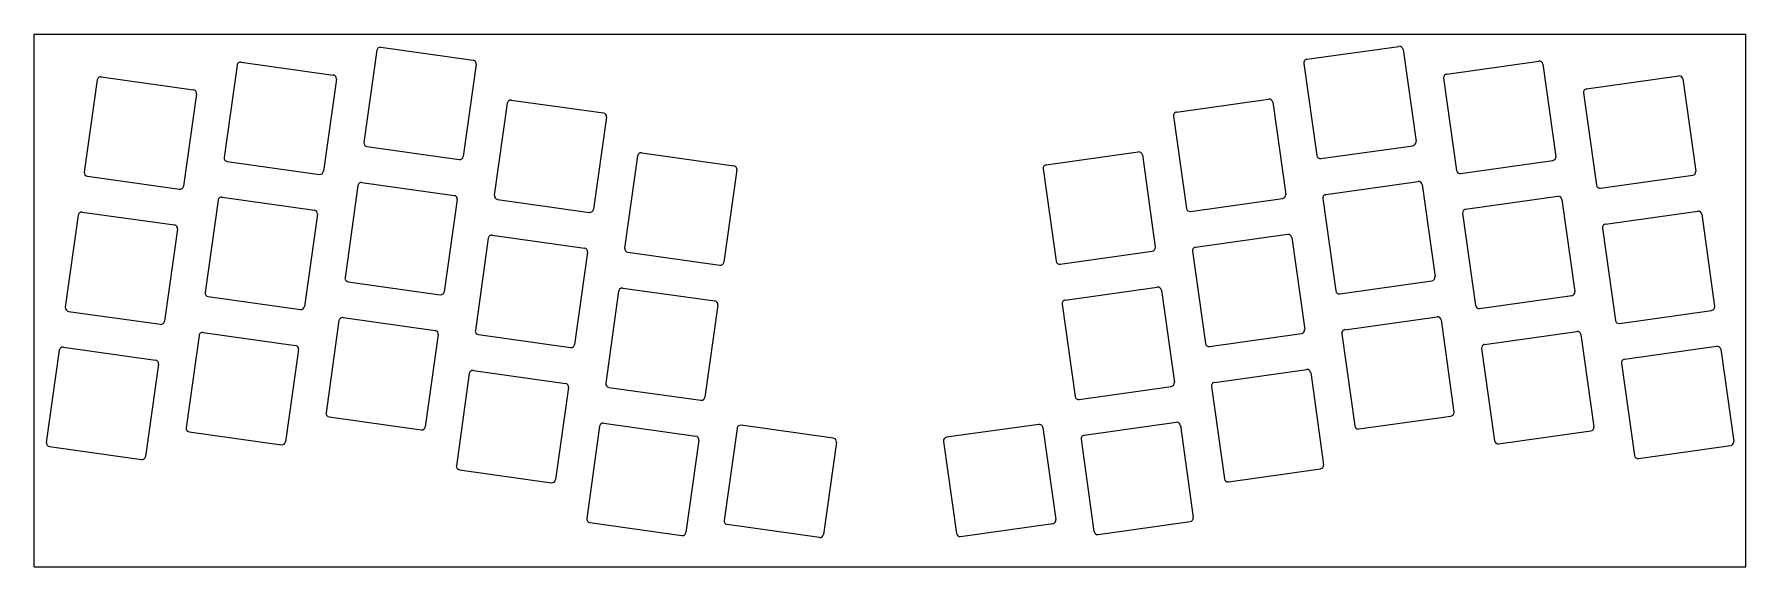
# Model space of a CAD drawing. Header units: millimetres. Extents: x 1 to 240, y -87 to -12.
import ezdxf

# ---------------------------------------------------------------- set-up
doc = ezdxf.new("R2010")
doc.units = ezdxf.units.MM

msp = doc.modelspace()

# ---------------------------------------------------------------- linework, layer by layer
for p, q in [((0.72, -12.45), (239.72, -12.45)), ((0.72, -86.77), (0.72, -12.45)), ((49.14, -14.27), (62.02, -16.07)), ((178.43, -15.95), (191.3, -14.14)), ((239.72, -86.77), (239.72, -12.45)), ((29.62, -16.33), (42.49, -18.14)), ((48.58, -14.69), (46.77, -27.56)), ((62.44, -16.64), (60.63, -29.51)), ((178.01, -16.51), (179.81, -29.39)), ((191.87, -14.56), (193.68, -27.44)), ((197.96, -18.01), (210.83, -16.2)), ((211.4, -16.63), (213.21, -29.5)), ((9.52, -18.82), (7.71, -31.69)), ((10.09, -18.4), (22.96, -20.2)), ((29.05, -16.76), (27.24, -29.63)), ((42.91, -18.7), (41.11, -31.58)), ((197.53, -18.58), (199.34, -31.45)), ((217.49, -20.08), (230.36, -18.27)), ((230.92, -18.69), (232.73, -31.57)), ((23.39, -20.77), (21.58, -33.64)), ((160.23, -23.31), (173.1, -21.51)), ((217.06, -20.64), (218.87, -33.52)), ((66.78, -22.06), (64.97, -34.93)), ((67.34, -21.63), (80.22, -23.44)), ((159.8, -23.88), (161.61, -36.75)), ((173.67, -21.93), (175.48, -34.8)), ((80.64, -24.01), (78.83, -36.88)), ((47.19, -28.13), (60.07, -29.94)), ((180.38, -29.81), (193.25, -28)), ((27.67, -30.19), (40.54, -32)), ((84.98, -29.43), (83.17, -42.3)), ((85.55, -29), (98.42, -30.81)), ((142.03, -30.68), (154.9, -28.87)), ((155.47, -29.3), (157.27, -42.17)), ((199.91, -31.88), (212.78, -30.07)), ((8.14, -32.26), (21.01, -34.07)), ((46.49, -33.13), (59.37, -34.94)), ((98.85, -31.37), (97.04, -44.25)), ((141.6, -31.25), (143.41, -44.12)), ((181.08, -34.81), (193.96, -33)), ((194.52, -33.43), (196.33, -46.3)), ((219.43, -33.94), (232.31, -32.13)), ((26.4, -35.62), (24.59, -48.49)), ((26.96, -35.2), (39.84, -37)), ((45.93, -33.56), (44.12, -46.43)), ((59.79, -35.5), (57.98, -48.38)), ((65.4, -35.5), (78.27, -37.31)), ((162.18, -37.18), (175.05, -35.37)), ((180.66, -35.38), (182.47, -48.25)), ((200.61, -36.88), (213.48, -35.07)), ((214.05, -35.49), (215.86, -48.37)), ((6.87, -37.69), (5.06, -50.56)), ((7.44, -37.26), (20.31, -39.07)), ((40.26, -37.57), (38.45, -50.44)), ((200.18, -37.44), (201.99, -50.32)), ((220.14, -38.94), (233.01, -37.13)), ((233.58, -37.56), (235.38, -50.43)), ((20.74, -39.63), (18.93, -52.51)), ((64.69, -40.5), (77.57, -42.31)), ((162.88, -42.18), (175.75, -40.37)), ((219.71, -39.51), (221.52, -52.38)), ((64.13, -40.92), (62.32, -53.8)), ((77.99, -42.87), (76.18, -55.75)), ((83.6, -42.86), (96.47, -44.67)), ((143.98, -44.55), (156.85, -42.74)), ((162.45, -42.74), (164.26, -55.62)), ((176.32, -40.8), (178.13, -53.67)), ((44.54, -46.99), (57.42, -48.8)), ((144.68, -49.55), (157.55, -47.74)), ((183.03, -48.68), (195.9, -46.87)), ((25.02, -49.06), (37.89, -50.87)), ((82.33, -48.29), (80.52, -61.16)), ((82.9, -47.87), (95.77, -49.67)), ((144.25, -50.11), (146.06, -62.99)), ((158.12, -48.16), (159.93, -61.04)), ((202.56, -50.74), (215.43, -48.93)), ((5.49, -51.12), (18.36, -52.93)), ((43.28, -52.42), (41.47, -65.29)), ((43.84, -51.99), (56.71, -53.8)), ((96.19, -50.24), (94.38, -63.11)), ((183.73, -53.68), (196.61, -51.87)), ((197.17, -52.29), (198.98, -65.17)), ((222.09, -52.81), (234.96, -51)), ((23.75, -54.49), (21.94, -67.36)), ((24.31, -54.06), (37.19, -55.87)), ((57.14, -54.37), (55.33, -67.24)), ((62.74, -54.36), (75.62, -56.17)), ((164.83, -56.04), (177.7, -54.23)), ((183.31, -54.24), (185.12, -67.11)), ((203.26, -55.74), (216.13, -53.93)), ((216.7, -54.36), (218.51, -67.23)), ((4.22, -56.55), (2.41, -69.42)), ((4.79, -56.12), (17.66, -57.93)), ((37.61, -56.43), (35.8, -69.31)), ((202.84, -56.31), (204.64, -69.18)), ((222.79, -57.81), (235.66, -56)), ((236.23, -56.42), (238.04, -69.3)), ((18.08, -58.5), (16.28, -71.37)), ((62.04, -59.36), (74.92, -61.17)), ((165.53, -61.04), (178.41, -59.23)), ((178.97, -59.66), (180.78, -72.53)), ((222.36, -58.37), (224.17, -71.24)), ((61.48, -59.79), (59.67, -72.66)), ((75.34, -61.74), (73.53, -74.61)), ((80.95, -61.73), (93.82, -63.54)), ((146.63, -63.41), (159.5, -61.6)), ((165.11, -61.61), (166.92, -74.48)), ((41.89, -65.86), (54.77, -67.67)), ((80.24, -66.73), (93.12, -68.54)), ((141.01, -66.9), (128.13, -68.7)), ((147.33, -68.41), (160.2, -66.6)), ((185.68, -67.54), (198.56, -65.73)), ((22.36, -67.92), (35.24, -69.73)), ((79.68, -67.16), (77.87, -80.03)), ((93.54, -69.1), (91.73, -81.98)), ((98.88, -67.45), (97.07, -80.32)), ((112.31, -68.83), (99.44, -67.02)), ((127.71, -69.27), (129.52, -82.14)), ((141.57, -67.32), (143.38, -80.19)), ((146.9, -68.98), (148.71, -81.85)), ((160.77, -67.03), (162.58, -79.9)), ((205.21, -69.61), (218.08, -67.8)), ((2.84, -69.99), (15.71, -71.8)), ((112.74, -69.4), (110.93, -82.27)), ((224.74, -71.67), (237.61, -69.86)), ((60.09, -73.23), (72.97, -75.04)), ((167.48, -74.91), (180.35, -73.1)), ((78.3, -80.59), (91.17, -82.4)), ((110.37, -82.7), (97.49, -80.89)), ((142.96, -80.76), (130.08, -82.57)), ((149.28, -82.28), (162.15, -80.47)), ((0.72, -86.77), (239.72, -86.77))]:
    msp.add_line(p, q)
for centre, start, end in [((49.07, -14.76), 82, 172), ((191.37, -14.63), 8, 98), ((29.55, -16.83), 82, 172), ((61.95, -16.57), 352, 82), ((178.5, -16.44), 98, 188), ((210.9, -16.7), 8, 98), ((10.02, -18.89), 82, 172), ((42.42, -18.63), 352, 82), ((198.03, -18.51), 98, 188), ((230.43, -18.76), 8, 98), ((22.89, -20.7), 352, 82), ((173.17, -22), 8, 98), ((217.56, -20.57), 98, 188), ((67.28, -22.13), 82, 172), ((80.15, -23.94), 352, 82), ((160.3, -23.81), 98, 188), ((47.26, -27.63), 172, 262), ((193.18, -27.51), 278, 8), ((27.74, -29.7), 172, 262), ((60.14, -29.44), 262, 352), ((85.48, -29.5), 82, 172), ((98.35, -31.3), 352, 82), ((142.1, -31.18), 98, 188), ((154.97, -29.37), 8, 98), ((180.31, -29.32), 188, 278), ((212.71, -29.57), 278, 8), ((8.21, -31.76), 172, 262), ((40.61, -31.51), 262, 352), ((46.42, -33.63), 82, 172), ((194.03, -33.5), 8, 98), ((199.84, -31.38), 188, 278), ((232.24, -31.64), 278, 8), ((21.08, -33.57), 262, 352), ((26.89, -35.69), 82, 172), ((59.3, -35.43), 352, 82), ((65.47, -35), 172, 262), ((174.98, -34.87), 278, 8), ((181.15, -35.31), 98, 188), ((213.55, -35.56), 8, 98), ((219.36, -33.45), 188, 278), ((7.37, -37.76), 82, 172), ((39.77, -37.5), 352, 82), ((78.34, -36.81), 262, 352), ((162.11, -36.68), 188, 278), ((200.68, -37.37), 98, 188), ((233.08, -37.63), 8, 98), ((20.24, -39.56), 352, 82), ((64.62, -40.99), 82, 172), ((175.82, -40.87), 8, 98), ((220.21, -39.44), 98, 188), ((77.5, -42.8), 352, 82), ((83.67, -42.37), 172, 262), ((156.78, -42.24), 278, 8), ((162.95, -42.67), 98, 188), ((96.54, -44.18), 262, 352), ((143.91, -44.05), 188, 278), ((44.61, -46.5), 172, 262), ((157.62, -48.23), 8, 98), ((195.83, -46.37), 278, 8), ((25.09, -48.56), 172, 262), ((57.49, -48.31), 262, 352), ((82.83, -48.36), 82, 172), ((95.7, -50.17), 352, 82), ((144.75, -50.04), 98, 188), ((182.96, -48.18), 188, 278), ((215.36, -48.44), 278, 8), ((5.56, -50.63), 172, 262), ((18.43, -52.44), 262, 352), ((37.96, -50.37), 262, 352), ((43.77, -52.49), 82, 172), ((196.68, -52.36), 8, 98), ((202.49, -50.25), 188, 278), ((222.02, -52.31), 188, 278), ((234.89, -50.5), 278, 8), ((24.24, -54.55), 82, 172), ((56.64, -54.3), 352, 82), ((62.81, -53.87), 172, 262), ((177.63, -53.74), 278, 8), ((183.8, -54.17), 98, 188), ((216.2, -54.43), 8, 98), ((4.72, -56.62), 82, 172), ((37.12, -56.36), 352, 82), ((75.69, -55.68), 262, 352), ((164.76, -55.55), 188, 278), ((203.33, -56.24), 98, 188), ((235.73, -56.49), 8, 98), ((17.59, -58.43), 352, 82), ((61.97, -59.86), 82, 172), ((178.47, -59.73), 8, 98), ((222.86, -58.3), 98, 188), ((74.85, -61.67), 352, 82), ((81.02, -61.23), 172, 262), ((159.43, -61.11), 278, 8), ((165.6, -61.54), 98, 188), ((93.89, -63.04), 262, 352), ((146.56, -62.92), 188, 278), ((41.96, -65.36), 172, 262), ((80.17, -67.22), 82, 172), ((141.08, -67.39), 8, 98), ((160.27, -67.1), 8, 98), ((198.49, -65.24), 278, 8), ((22.43, -67.43), 172, 262), ((35.31, -69.24), 262, 352), ((54.84, -67.17), 262, 352), ((93.05, -69.03), 352, 82), ((99.37, -67.52), 82, 172), ((112.24, -69.33), 352, 82), ((128.2, -69.2), 98, 188), ((147.4, -68.91), 98, 188), ((185.61, -67.05), 188, 278), ((205.14, -69.11), 188, 278), ((218.01, -67.3), 278, 8), ((237.54, -69.37), 278, 8), ((2.91, -69.49), 172, 262), ((15.78, -71.3), 262, 352), ((224.67, -71.18), 188, 278), ((60.16, -72.73), 172, 262), ((180.28, -72.6), 278, 8), ((73.04, -74.54), 262, 352), ((167.41, -74.41), 188, 278), ((78.37, -80.1), 172, 262), ((97.56, -80.39), 172, 262), ((142.89, -80.26), 278, 8), ((162.08, -79.97), 278, 8), ((91.24, -81.91), 262, 352), ((110.43, -82.2), 262, 352), ((130.01, -82.07), 188, 278), ((149.21, -81.78), 188, 278)]:
    msp.add_arc(centre, 0.5, start, end)

doc.saveas('drawing.dxf')
